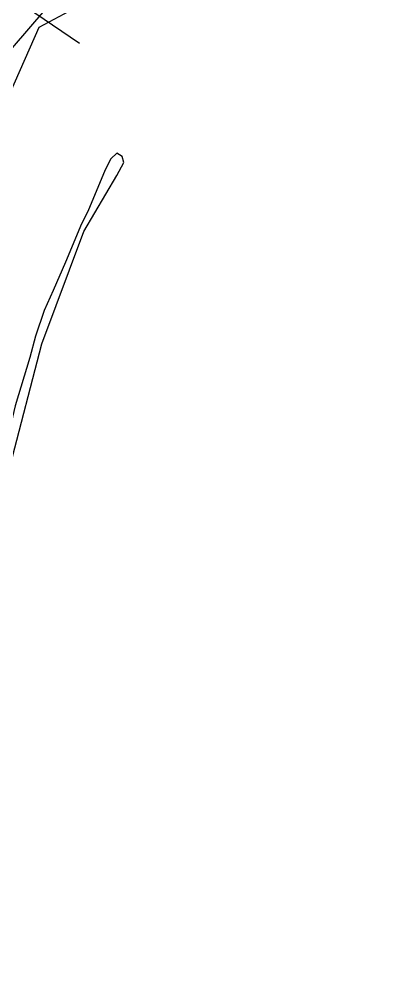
# Model space of a CAD drawing. Extents: x -594 to 29166, y -5797 to 14313.
# Drawn here: x 24315 to 27380, y -1504 to 6351 of the extents above; entities that cross this region are included whole.
import ezdxf
from ezdxf.lldxf.tags import DXFTag

# ---------------------------------------------------------------- set-up
doc = ezdxf.new("R2010")
doc.units = 0
for name, color, linetype in [('AEP_SSL', 252, 'Continuous'), ('GAZ_SSL', 252, 'Texte-GAZ'), ('prlm-VRD', 252, 'Continuous')]:
    doc.layers.add(name, color=color, linetype=linetype)
doc.layers.add('Fond topo - VOI', color=252, linetype='Continuous', lineweight=25)
doc.styles.add('Lignes', font='arial.ttf', dxfattribs={"height": 0.35})
tags = doc.linetypes.add('Texte-GAZ', pattern='A,5,-0.25,["GAZ",Lignes,S=1,R=0,X=0,Y=-0.18],-1.25', length=6.5).pattern_tags.tags
tags[15:16] = [DXFTag(74, 4), DXFTag(75, 0), DXFTag(340, '0'), DXFTag(46, 0.0), DXFTag(50, 0.0), DXFTag(44, 0.0), DXFTag(45, 0.0)]
tags[4:5] = [DXFTag(74, 4), DXFTag(75, 0), DXFTag(340, '0'), DXFTag(46, 0.0), DXFTag(50, 0.0), DXFTag(44, 0.0), DXFTag(45, 0.0)]

# ---------------------------------------------------------------- blocks, each defined once
blk = doc.blocks.new('A$C380262B1')
at = {"layer": 'AEP_SSL', "elevation": 0, "flags": 128}
blk.add_lwpolyline([(10728.8, -2062.4), (11242.1, -979.7), (11362.3, -882.9), (11579.4, -758.1), (13276.9, -63.7), (14033.8, 375.8), (16963.1, 3787)], dxfattribs=at)
at = {"layer": 'Fond topo - VOI', "ltscale": 2, "elevation": 0, "flags": 128}
for points in [[(15127, -1691.1), (15127.8, -1607.9), (15182.1, -331.6), (15197.5, 178.4), (15217.9, 288.3), (15232.1, 379.2), (15262.5, 484.3), (16382.8, 3021.2), (16789.1, 3240.1), (16880, 3279.3), (16924.9, 3315.8), (16965.8, 3364.4), (17349.5, 3773.8), (17911.7, 4424.6), (18242.7, 4811.2), (18663.5, 5259), (18783.1, 5374), (19284.8, 5812.3)], [(16138.9, -612.2), (16147, -554.2), (16403.2, 439.8), (16747.1, 1357.7), (17014.2, 1812.6), (17070.5, 1918.4), (17058.1, 1967.1), (17014.8, 1994.2), (16964.5, 1949.1), (16919.7, 1859.2), (16777.2, 1518.5), (16727.8, 1419.7), (16595.6, 1106.1), (16496.5, 876.2), (16422.2, 711.9), (16351.4, 503.4), (16306.1, 328.1), (16185.5, -64.9), (16154.4, -202.8), (16108.7, -432.6), (16056.7, -648.3), (16043.5, -713.9)]]:
    blk.add_lwpolyline(points, dxfattribs=at)
at = {"layer": 'GAZ_SSL', "elevation": 0, "flags": 128}
blk.add_lwpolyline([(14798.2, -5986.6), (15054.3, -2440.4), (15260.4, -2040.9), (15633.9, 2652.3), (15423.3, 2650.1), (15403.9, 3234.6), (15956.1, 3288.7), (16204.2, 3237.8), (16711, 2891.2)], dxfattribs=at)

msp = doc.modelspace()

# ---------------------------------------------------------------- block references
at = {"layer": 'prlm-VRD'}
msp.add_blockref('A$C380262B1', (8094.783, 3263.943), dxfattribs=at)

doc.saveas('drawing.dxf')
